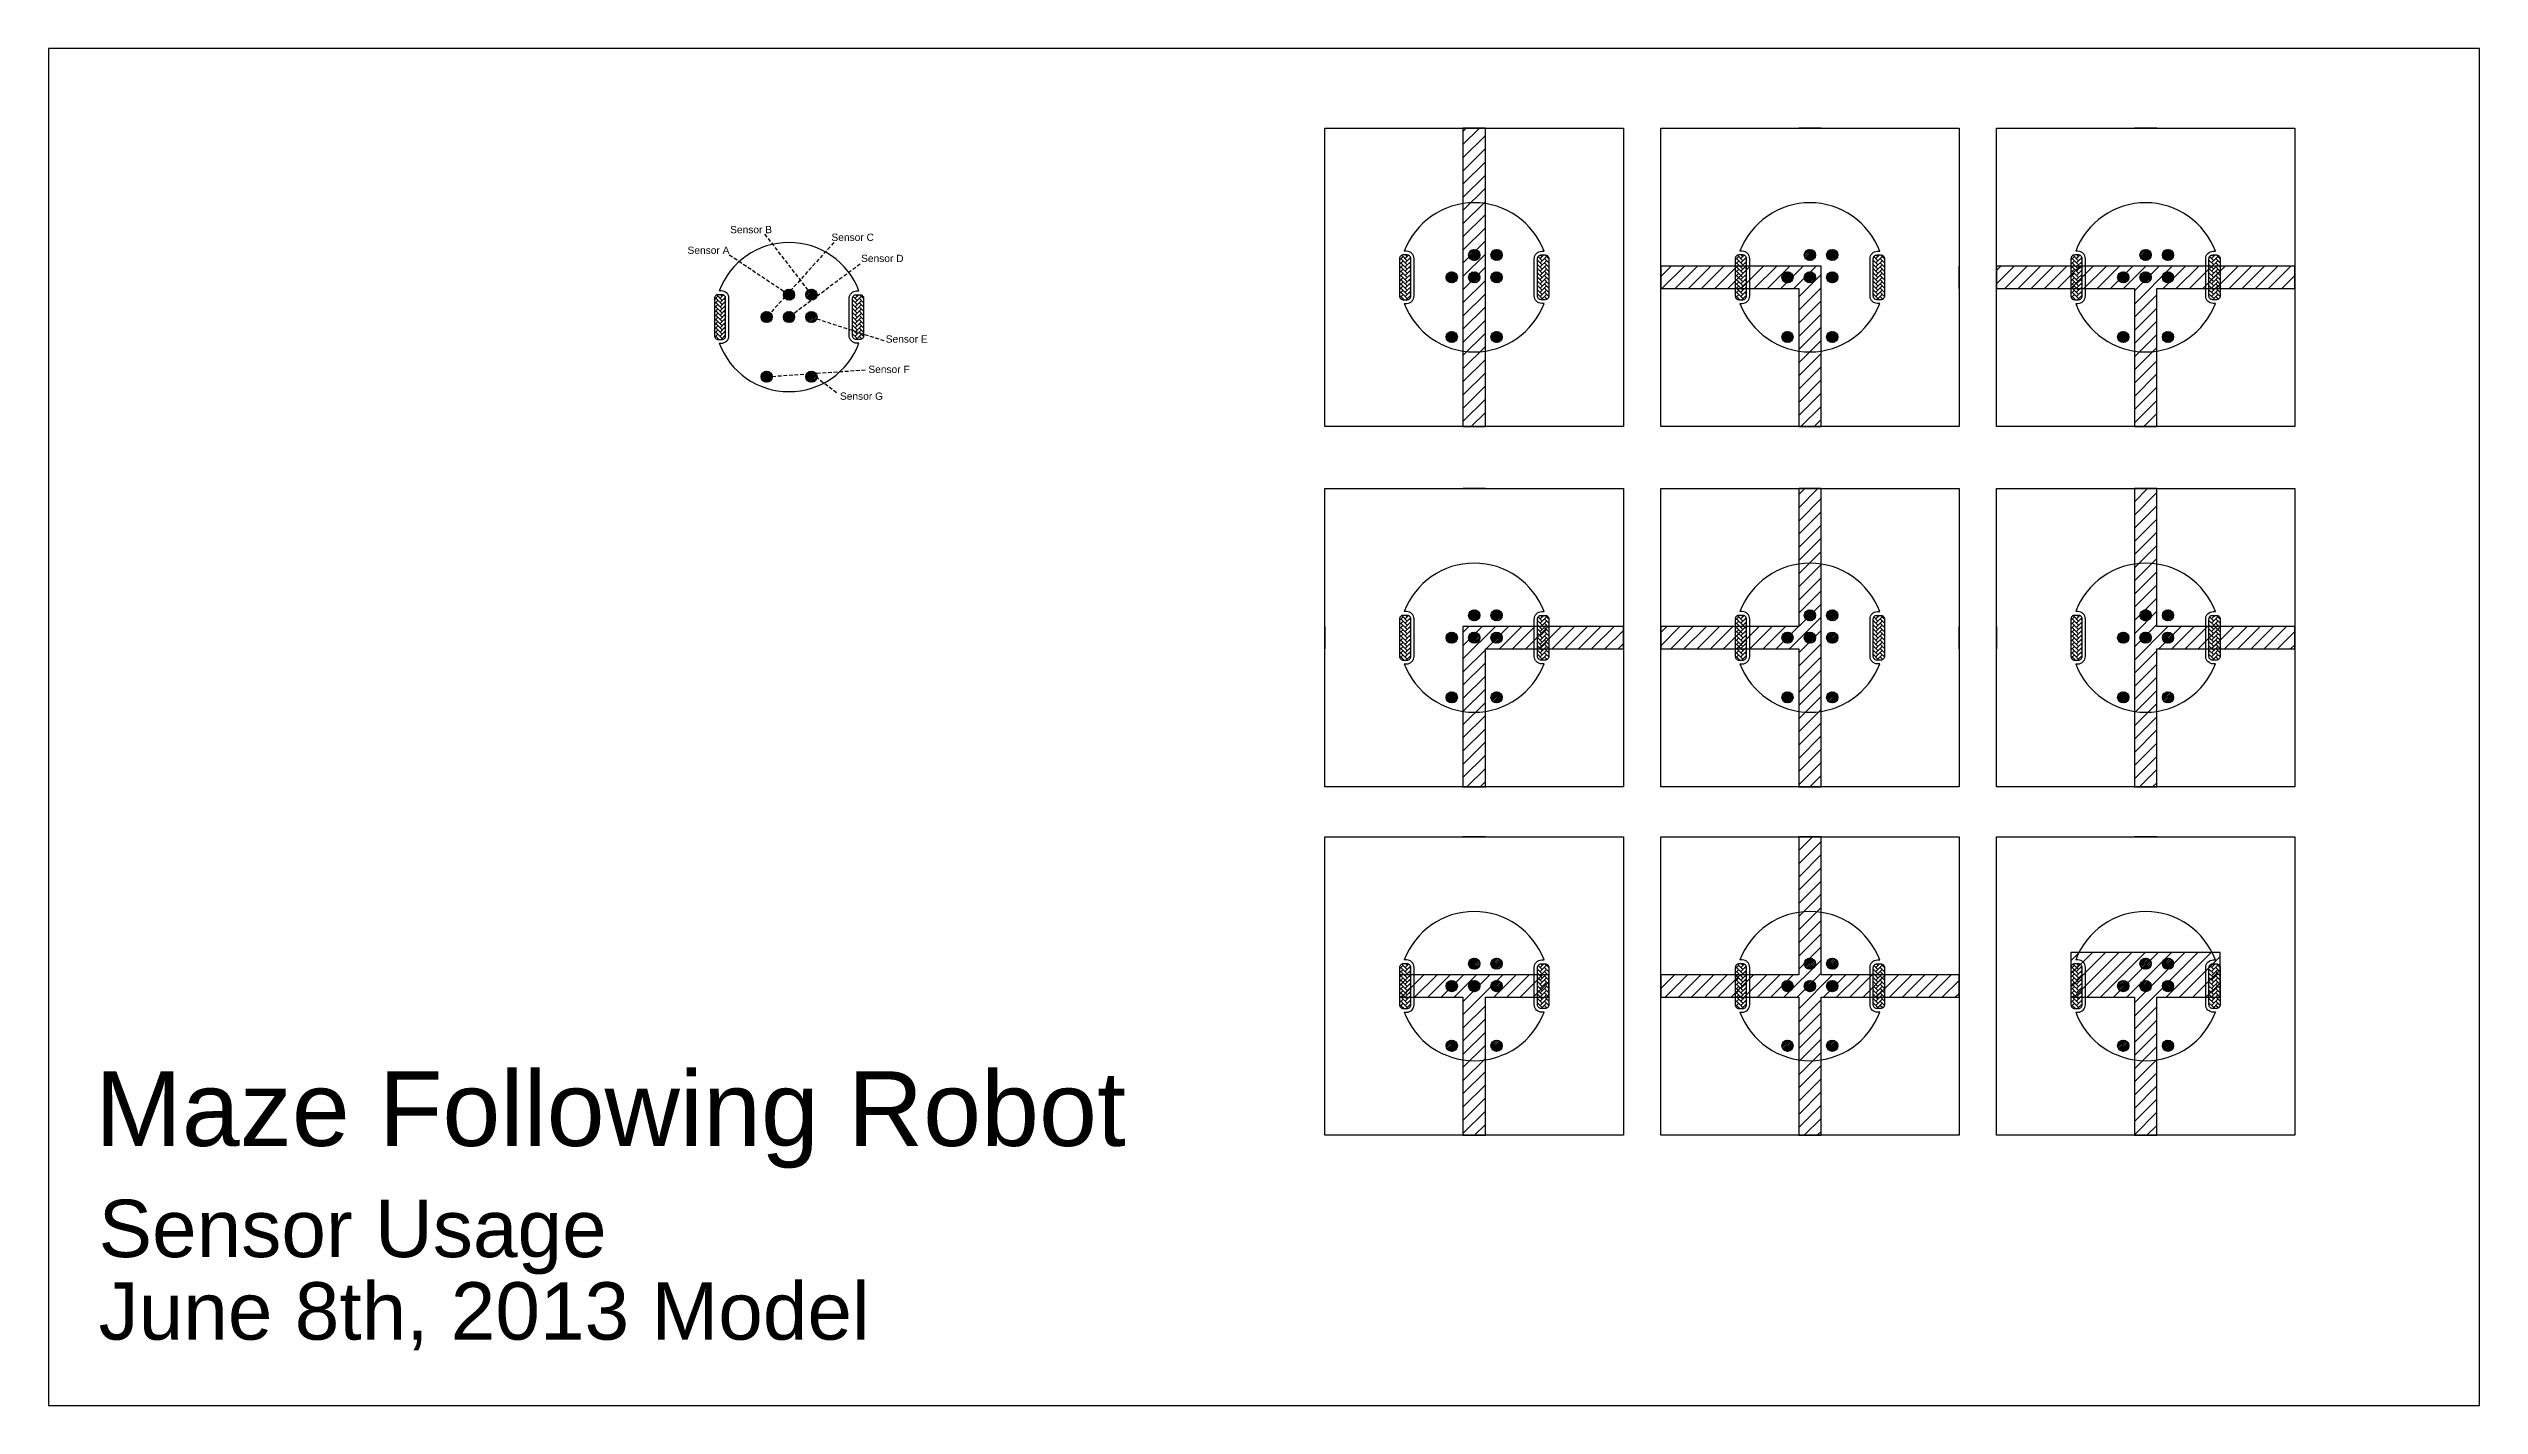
# Model space of a CAD drawing. Header units: inches. Extents: x -58 to 268, y -20 to 162.
import ezdxf

# ---------------------------------------------------------------- set-up
doc = ezdxf.new("R2010")
doc.units = ezdxf.units.IN
doc.header["$MEASUREMENT"] = 0
doc.linetypes.add('DASHED', pattern=[0.75, 0.5, -0.25])
doc.styles.get("Standard").update_dxf_attribs({"font": 'Arial Regular.ttf'})
pattern_1 = [(45, (-6.31774, 66.51218), (-0.159099, 0.159099), []), (45, (-6.21167, 66.51218), (-0.159099, 0.159099), [])]
pattern_2 = [(45, (85.5198, 71.8444), (-0.159099, 0.159099), []), (45, (85.62586, 71.8444), (-0.159099, 0.159099), [])]
pattern_3 = [(45, (130.5198, 71.8444), (-0.159099, 0.159099), []), (45, (130.62586, 71.8444), (-0.159099, 0.159099), [])]
pattern_4 = [(45, (175.5198, 71.8444), (-0.159099, 0.159099), []), (45, (175.62586, 71.8444), (-0.159099, 0.159099), [])]
pattern_5 = [(45, (85.5198, 23.5284), (-0.159099, 0.159099), []), (45, (85.62586, 23.5284), (-0.159099, 0.159099), [])]
pattern_6 = [(45, (130.5198, 23.5284), (-0.159099, 0.159099), []), (45, (130.62586, 23.5284), (-0.159099, 0.159099), [])]
pattern_7 = [(45, (175.5198, 23.5284), (-0.159099, 0.159099), []), (45, (175.62586, 23.5284), (-0.159099, 0.159099), [])]
pattern_8 = [(45, (85.5198, -23.19039), (-0.159099, 0.159099), []), (45, (85.62586, -23.19039), (-0.159099, 0.159099), [])]
pattern_9 = [(45, (130.5198, -23.19039), (-0.159099, 0.159099), []), (45, (130.62586, -23.19039), (-0.159099, 0.159099), [])]
pattern_10 = [(45, (175.5198, -23.19039), (-0.159099, 0.159099), []), (45, (175.62586, -23.19039), (-0.159099, 0.159099), [])]

msp = doc.modelspace()

# ---------------------------------------------------------------- hatches: boundary and pattern name
h = msp.add_hatch()
h.set_pattern_fill('ANSI31', color=0, scale=10)
h.set_pattern_definition([(45, (-37.8426, -6.6656), (-0.8838835, 0.8838835), [])])
h.paths.add_polyline_path([(131.74, 110.99), (134.74, 110.99), (134.74, 150.99), (131.74, 150.99)])
h.paths.add_polyline_path([(179.74, 132.49), (158.24, 132.49), (158.24, 129.49), (176.74, 129.49), (176.74, 110.99), (179.74, 110.99)])
h.paths.add_polyline_path([(224.74, 129.49), (243.24, 129.49), (243.24, 132.49), (203.24, 132.49), (203.24, 129.49), (221.74, 129.49), (221.74, 110.99), (224.74, 110.99)])
h.paths.add_polyline_path([(224.74, 81.17), (243.24, 81.17), (243.24, 84.17), (224.74, 84.17), (224.74, 102.67), (221.74, 102.67), (221.74, 62.67), (224.74, 62.67)])
h.paths.add_polyline_path([(176.74, 81.17), (176.74, 62.67), (179.74, 62.67), (179.74, 102.67), (176.74, 102.67), (176.74, 84.17), (158.24, 84.17), (158.24, 81.17)])
h.paths.add_polyline_path([(134.74, 81.17), (153.24, 81.17), (153.24, 84.17), (131.74, 84.17), (131.74, 62.67), (134.74, 62.67)])
h.paths.add_polyline_path([(224.74, 34.46), (233.24, 34.46), (233.24, 40.46), (213.24, 40.46), (213.24, 34.46), (221.74, 34.46), (221.74, 15.96), (224.74, 15.96)])
h.paths.add_polyline_path([(176.74, 34.46), (176.74, 15.96), (179.74, 15.96), (179.74, 34.46), (198.24, 34.46), (198.24, 37.46), (179.74, 37.46), (179.74, 55.96), (176.74, 55.96), (176.74, 37.46), (158.24, 37.46), (158.24, 34.46)])
h.paths.add_polyline_path([(134.74, 34.46), (143.24, 34.46), (143.24, 37.46), (123.24, 37.46), (123.24, 34.46), (131.74, 34.46), (131.74, 15.96), (134.74, 15.96)])
h = msp.add_hatch()
h.set_pattern_fill('AR-HBONE', color=0, scale=0.1)
h.set_pattern_definition([(45, (85.5198, 71.8444), (4e-17, 0.5656854), [1.2, -0.4]), (135, (85.80264, 72.12724), (4e-17, 0.5656854), [1.2, -0.4])])
edge = h.paths.add_edge_path()
edge.add_arc((123.74, 128.49), 0.5, 180, 270)
edge.add_line((123.74, 127.99), (124.24, 127.99))
edge.add_arc((124.24, 128.49), 0.5, 270, 360)
edge.add_line((124.74, 128.49), (124.74, 133.49))
edge.add_arc((124.24, 133.49), 0.5, 0, 90)
edge.add_line((124.24, 133.99), (123.74, 133.99))
edge.add_arc((123.74, 133.49), 0.5, 90, 180)
edge.add_line((123.24, 133.49), (123.24, 128.49))
edge = h.paths.add_edge_path()
edge.add_arc((142.74, 128.49), 0.5, -90, 0, ccw=False)
edge.add_line((142.74, 127.99), (142.24, 127.99))
edge.add_arc((142.24, 128.49), 0.5, 180, 270, ccw=False)
edge.add_line((141.74, 128.49), (141.74, 133.49))
edge.add_arc((142.24, 133.49), 0.5, 90, 180, ccw=False)
edge.add_line((142.24, 133.99), (142.74, 133.99))
edge.add_arc((142.74, 133.49), 0.5, 0, 90, ccw=False)
edge.add_line((143.24, 133.49), (143.24, 128.49))
h = msp.add_hatch()
h.set_pattern_fill('ANSI32', color=6, scale=0.6)
h.set_pattern_definition(pattern_2)
edge = h.paths.add_edge_path()
edge.add_arc((133.24, 133.99), 0.75, 0, 360)
h = msp.add_hatch()
h.set_pattern_fill('ANSI32', color=5, scale=0.6)
h.set_pattern_definition(pattern_2)
edge = h.paths.add_edge_path()
edge.add_arc((136.24, 133.99), 0.75, 0, 360)
h = msp.add_hatch()
h.set_pattern_fill('AR-HBONE', color=0, scale=0.1)
h.set_pattern_definition([(45, (130.5198, 71.8444), (4e-17, 0.5656854), [1.2, -0.4]), (135, (130.80264, 72.12724), (4e-17, 0.5656854), [1.2, -0.4])])
edge = h.paths.add_edge_path()
edge.add_arc((168.74, 128.49), 0.5, 180, 270)
edge.add_line((168.74, 127.99), (169.24, 127.99))
edge.add_arc((169.24, 128.49), 0.5, 270, 360)
edge.add_line((169.74, 128.49), (169.74, 133.49))
edge.add_arc((169.24, 133.49), 0.5, 0, 90)
edge.add_line((169.24, 133.99), (168.74, 133.99))
edge.add_arc((168.74, 133.49), 0.5, 90, 180)
edge.add_line((168.24, 133.49), (168.24, 128.49))
edge = h.paths.add_edge_path()
edge.add_arc((187.74, 128.49), 0.5, -90, 0, ccw=False)
edge.add_line((187.74, 127.99), (187.24, 127.99))
edge.add_arc((187.24, 128.49), 0.5, 180, 270, ccw=False)
edge.add_line((186.74, 128.49), (186.74, 133.49))
edge.add_arc((187.24, 133.49), 0.5, 90, 180, ccw=False)
edge.add_line((187.24, 133.99), (187.74, 133.99))
edge.add_arc((187.74, 133.49), 0.5, 0, 90, ccw=False)
edge.add_line((188.24, 133.49), (188.24, 128.49))
h = msp.add_hatch()
h.set_pattern_fill('ANSI32', color=6, scale=0.6)
h.set_pattern_definition(pattern_3)
edge = h.paths.add_edge_path()
edge.add_arc((178.24, 133.99), 0.75, 0, 360)
h = msp.add_hatch()
h.set_pattern_fill('ANSI32', color=5, scale=0.6)
h.set_pattern_definition(pattern_3)
edge = h.paths.add_edge_path()
edge.add_arc((181.24, 133.99), 0.75, 0, 360)
h = msp.add_hatch()
h.set_pattern_fill('AR-HBONE', color=0, scale=0.1)
h.set_pattern_definition([(45, (175.5198, 71.8444), (4e-17, 0.5656854), [1.2, -0.4]), (135, (175.80264, 72.12724), (4e-17, 0.5656854), [1.2, -0.4])])
edge = h.paths.add_edge_path()
edge.add_arc((213.74, 128.49), 0.5, 180, 270)
edge.add_line((213.74, 127.99), (214.24, 127.99))
edge.add_arc((214.24, 128.49), 0.5, 270, 360)
edge.add_line((214.74, 128.49), (214.74, 133.49))
edge.add_arc((214.24, 133.49), 0.5, 0, 90)
edge.add_line((214.24, 133.99), (213.74, 133.99))
edge.add_arc((213.74, 133.49), 0.5, 90, 180)
edge.add_line((213.24, 133.49), (213.24, 128.49))
edge = h.paths.add_edge_path()
edge.add_arc((232.74, 128.49), 0.5, -90, 0, ccw=False)
edge.add_line((232.74, 127.99), (232.24, 127.99))
edge.add_arc((232.24, 128.49), 0.5, 180, 270, ccw=False)
edge.add_line((231.74, 128.49), (231.74, 133.49))
edge.add_arc((232.24, 133.49), 0.5, 90, 180, ccw=False)
edge.add_line((232.24, 133.99), (232.74, 133.99))
edge.add_arc((232.74, 133.49), 0.5, 0, 90, ccw=False)
edge.add_line((233.24, 133.49), (233.24, 128.49))
h = msp.add_hatch()
h.set_pattern_fill('ANSI32', color=6, scale=0.6)
h.set_pattern_definition(pattern_4)
edge = h.paths.add_edge_path()
edge.add_arc((223.24, 133.99), 0.75, 0, 360)
h = msp.add_hatch()
h.set_pattern_fill('ANSI32', color=5, scale=0.6)
h.set_pattern_definition(pattern_4)
edge = h.paths.add_edge_path()
edge.add_arc((226.24, 133.99), 0.75, 0, 360)
h = msp.add_hatch()
h.set_pattern_fill('ANSI32', color=3, scale=0.6)
h.set_pattern_definition(pattern_2)
edge = h.paths.add_edge_path()
edge.add_arc((130.24, 130.99), 0.75, 0, 360)
h = msp.add_hatch()
h.set_pattern_fill('ANSI32', color=2, scale=0.6)
h.set_pattern_definition(pattern_2)
edge = h.paths.add_edge_path()
edge.add_arc((133.24, 130.99), 0.75, 0, 360)
h = msp.add_hatch()
h.set_pattern_fill('ANSI32', color=1, scale=0.6)
h.set_pattern_definition(pattern_2)
edge = h.paths.add_edge_path()
edge.add_arc((136.24, 130.99), 0.75, 0, 360)
h = msp.add_hatch()
h.set_pattern_fill('ANSI32', color=3, scale=0.6)
h.set_pattern_definition(pattern_3)
edge = h.paths.add_edge_path()
edge.add_arc((175.24, 130.99), 0.75, 0, 360)
h = msp.add_hatch()
h.set_pattern_fill('ANSI32', color=2, scale=0.6)
h.set_pattern_definition(pattern_3)
edge = h.paths.add_edge_path()
edge.add_arc((178.24, 130.99), 0.75, 0, 360)
h = msp.add_hatch()
h.set_pattern_fill('ANSI32', color=1, scale=0.6)
h.set_pattern_definition(pattern_3)
edge = h.paths.add_edge_path()
edge.add_arc((181.24, 130.99), 0.75, 0, 360)
h = msp.add_hatch()
h.set_pattern_fill('ANSI32', color=3, scale=0.6)
h.set_pattern_definition(pattern_4)
edge = h.paths.add_edge_path()
edge.add_arc((220.24, 130.99), 0.75, 0, 360)
h = msp.add_hatch()
h.set_pattern_fill('ANSI32', color=2, scale=0.6)
h.set_pattern_definition(pattern_4)
edge = h.paths.add_edge_path()
edge.add_arc((223.24, 130.99), 0.75, 0, 360)
h = msp.add_hatch()
h.set_pattern_fill('ANSI32', color=1, scale=0.6)
h.set_pattern_definition(pattern_4)
edge = h.paths.add_edge_path()
edge.add_arc((226.24, 130.99), 0.75, 0, 360)
h = msp.add_hatch()
h.set_pattern_fill('AR-HBONE', color=0, scale=0.1)
h.set_pattern_definition([(45, (-6.31774, 66.5122), (4e-17, 0.5656854), [1.2, -0.4]), (135, (-6.0349, 66.79503), (4e-17, 0.5656854), [1.2, -0.4])])
edge = h.paths.add_edge_path()
edge.add_arc((31.9, 123.16), 0.5, 180, 270)
edge.add_line((31.9, 122.66), (32.4, 122.66))
edge.add_arc((32.4, 123.16), 0.5, 270, 360)
edge.add_line((32.9, 123.16), (32.9, 128.16))
edge.add_arc((32.4, 128.16), 0.5, 0, 90)
edge.add_line((32.4, 128.66), (31.9, 128.66))
edge.add_arc((31.9, 128.16), 0.5, 90, 180)
edge.add_line((31.4, 128.16), (31.4, 123.16))
edge = h.paths.add_edge_path()
edge.add_arc((50.9, 123.16), 0.5, -90, 0, ccw=False)
edge.add_line((50.9, 122.66), (50.4, 122.66))
edge.add_arc((50.4, 123.16), 0.5, 180, 270, ccw=False)
edge.add_line((49.9, 123.16), (49.9, 128.16))
edge.add_arc((50.4, 128.16), 0.5, 90, 180, ccw=False)
edge.add_line((50.4, 128.66), (50.9, 128.66))
edge.add_arc((50.9, 128.16), 0.5, 0, 90, ccw=False)
edge.add_line((51.4, 128.16), (51.4, 123.16))
h = msp.add_hatch()
h.set_pattern_fill('ANSI32', color=6, scale=0.6)
h.set_pattern_definition(pattern_1)
edge = h.paths.add_edge_path()
edge.add_arc((41.4, 128.66), 0.75, 0, 360)
h = msp.add_hatch()
h.set_pattern_fill('ANSI32', color=5, scale=0.6)
h.set_pattern_definition(pattern_1)
edge = h.paths.add_edge_path()
edge.add_arc((44.4, 128.66), 0.75, 0, 360)
h = msp.add_hatch()
h.set_pattern_fill('ANSI32', color=3, scale=0.6)
h.set_pattern_definition(pattern_1)
edge = h.paths.add_edge_path()
edge.add_arc((38.4, 125.66), 0.75, 0, 360)
h = msp.add_hatch()
h.set_pattern_fill('ANSI32', color=2, scale=0.6)
h.set_pattern_definition(pattern_1)
edge = h.paths.add_edge_path()
edge.add_arc((41.4, 125.66), 0.75, 0, 360)
h = msp.add_hatch()
h.set_pattern_fill('ANSI32', color=1, scale=0.6)
h.set_pattern_definition(pattern_1)
edge = h.paths.add_edge_path()
edge.add_arc((44.4, 125.66), 0.75, 0, 360)
h = msp.add_hatch()
h.set_pattern_fill('ANSI32', scale=0.6)
h.set_pattern_definition(pattern_2)
edge = h.paths.add_edge_path()
edge.add_arc((130.24, 122.99), 0.75, 0, 360)
at = {"true_color": 0xffa386}
h = msp.add_hatch(dxfattribs=at)
h.set_pattern_fill('ANSI32', color=21, scale=0.6)
h.set_pattern_definition(pattern_2)
edge = h.paths.add_edge_path()
edge.add_arc((136.24, 122.99), 0.75, 0, 360)
h = msp.add_hatch()
h.set_pattern_fill('ANSI32', scale=0.6)
h.set_pattern_definition(pattern_3)
edge = h.paths.add_edge_path()
edge.add_arc((175.24, 122.99), 0.75, 0, 360)
h = msp.add_hatch(dxfattribs=at)
h.set_pattern_fill('ANSI32', color=21, scale=0.6)
h.set_pattern_definition(pattern_3)
edge = h.paths.add_edge_path()
edge.add_arc((181.24, 122.99), 0.75, 0, 360)
h = msp.add_hatch()
h.set_pattern_fill('ANSI32', scale=0.6)
h.set_pattern_definition(pattern_4)
edge = h.paths.add_edge_path()
edge.add_arc((220.24, 122.99), 0.75, 0, 360)
h = msp.add_hatch(dxfattribs=at)
h.set_pattern_fill('ANSI32', color=21, scale=0.6)
h.set_pattern_definition(pattern_4)
edge = h.paths.add_edge_path()
edge.add_arc((226.24, 122.99), 0.75, 0, 360)
h = msp.add_hatch()
h.set_pattern_fill('ANSI32', scale=0.6)
h.set_pattern_definition(pattern_1)
edge = h.paths.add_edge_path()
edge.add_arc((38.4, 117.66), 0.75, 0, 360)
h = msp.add_hatch(dxfattribs=at)
h.set_pattern_fill('ANSI32', color=21, scale=0.6)
h.set_pattern_definition(pattern_1)
edge = h.paths.add_edge_path()
edge.add_arc((44.4, 117.66), 0.75, 0, 360)
h = msp.add_hatch()
h.set_pattern_fill('AR-HBONE', color=0, scale=0.1)
h.set_pattern_definition([(45, (85.5198, 23.5284), (4e-17, 0.5656854), [1.2, -0.4]), (135, (85.80264, 23.81123), (4e-17, 0.5656854), [1.2, -0.4])])
edge = h.paths.add_edge_path()
edge.add_arc((123.74, 80.17), 0.5, 180, 270)
edge.add_line((123.74, 79.67), (124.24, 79.67))
edge.add_arc((124.24, 80.17), 0.5, 270, 360)
edge.add_line((124.74, 80.17), (124.74, 85.17))
edge.add_arc((124.24, 85.17), 0.5, 0, 90)
edge.add_line((124.24, 85.67), (123.74, 85.67))
edge.add_arc((123.74, 85.17), 0.5, 90, 180)
edge.add_line((123.24, 85.17), (123.24, 80.17))
edge = h.paths.add_edge_path()
edge.add_arc((142.74, 80.17), 0.5, -90, 0, ccw=False)
edge.add_line((142.74, 79.67), (142.24, 79.67))
edge.add_arc((142.24, 80.17), 0.5, 180, 270, ccw=False)
edge.add_line((141.74, 80.17), (141.74, 85.17))
edge.add_arc((142.24, 85.17), 0.5, 90, 180, ccw=False)
edge.add_line((142.24, 85.67), (142.74, 85.67))
edge.add_arc((142.74, 85.17), 0.5, 0, 90, ccw=False)
edge.add_line((143.24, 85.17), (143.24, 80.17))
h = msp.add_hatch()
h.set_pattern_fill('ANSI32', color=6, scale=0.6)
h.set_pattern_definition(pattern_5)
edge = h.paths.add_edge_path()
edge.add_arc((133.24, 85.67), 0.75, 0, 360)
h = msp.add_hatch()
h.set_pattern_fill('ANSI32', color=5, scale=0.6)
h.set_pattern_definition(pattern_5)
edge = h.paths.add_edge_path()
edge.add_arc((136.24, 85.67), 0.75, 0, 360)
h = msp.add_hatch()
h.set_pattern_fill('AR-HBONE', color=0, scale=0.1)
h.set_pattern_definition([(45, (130.5198, 23.5284), (4e-17, 0.5656854), [1.2, -0.4]), (135, (130.80264, 23.81123), (4e-17, 0.5656854), [1.2, -0.4])])
edge = h.paths.add_edge_path()
edge.add_arc((168.74, 80.17), 0.5, 180, 270)
edge.add_line((168.74, 79.67), (169.24, 79.67))
edge.add_arc((169.24, 80.17), 0.5, 270, 360)
edge.add_line((169.74, 80.17), (169.74, 85.17))
edge.add_arc((169.24, 85.17), 0.5, 0, 90)
edge.add_line((169.24, 85.67), (168.74, 85.67))
edge.add_arc((168.74, 85.17), 0.5, 90, 180)
edge.add_line((168.24, 85.17), (168.24, 80.17))
edge = h.paths.add_edge_path()
edge.add_arc((187.74, 80.17), 0.5, -90, 0, ccw=False)
edge.add_line((187.74, 79.67), (187.24, 79.67))
edge.add_arc((187.24, 80.17), 0.5, 180, 270, ccw=False)
edge.add_line((186.74, 80.17), (186.74, 85.17))
edge.add_arc((187.24, 85.17), 0.5, 90, 180, ccw=False)
edge.add_line((187.24, 85.67), (187.74, 85.67))
edge.add_arc((187.74, 85.17), 0.5, 0, 90, ccw=False)
edge.add_line((188.24, 85.17), (188.24, 80.17))
h = msp.add_hatch()
h.set_pattern_fill('ANSI32', color=6, scale=0.6)
h.set_pattern_definition(pattern_6)
edge = h.paths.add_edge_path()
edge.add_arc((178.24, 85.67), 0.75, 0, 360)
h = msp.add_hatch()
h.set_pattern_fill('ANSI32', color=5, scale=0.6)
h.set_pattern_definition(pattern_6)
edge = h.paths.add_edge_path()
edge.add_arc((181.24, 85.67), 0.75, 0, 360)
h = msp.add_hatch()
h.set_pattern_fill('AR-HBONE', color=0, scale=0.1)
h.set_pattern_definition([(45, (175.5198, 23.5284), (4e-17, 0.5656854), [1.2, -0.4]), (135, (175.80264, 23.81123), (4e-17, 0.5656854), [1.2, -0.4])])
edge = h.paths.add_edge_path()
edge.add_arc((213.74, 80.17), 0.5, 180, 270)
edge.add_line((213.74, 79.67), (214.24, 79.67))
edge.add_arc((214.24, 80.17), 0.5, 270, 360)
edge.add_line((214.74, 80.17), (214.74, 85.17))
edge.add_arc((214.24, 85.17), 0.5, 0, 90)
edge.add_line((214.24, 85.67), (213.74, 85.67))
edge.add_arc((213.74, 85.17), 0.5, 90, 180)
edge.add_line((213.24, 85.17), (213.24, 80.17))
edge = h.paths.add_edge_path()
edge.add_arc((232.74, 80.17), 0.5, -90, 0, ccw=False)
edge.add_line((232.74, 79.67), (232.24, 79.67))
edge.add_arc((232.24, 80.17), 0.5, 180, 270, ccw=False)
edge.add_line((231.74, 80.17), (231.74, 85.17))
edge.add_arc((232.24, 85.17), 0.5, 90, 180, ccw=False)
edge.add_line((232.24, 85.67), (232.74, 85.67))
edge.add_arc((232.74, 85.17), 0.5, 0, 90, ccw=False)
edge.add_line((233.24, 85.17), (233.24, 80.17))
h = msp.add_hatch()
h.set_pattern_fill('ANSI32', color=6, scale=0.6)
h.set_pattern_definition(pattern_7)
edge = h.paths.add_edge_path()
edge.add_arc((223.24, 85.67), 0.75, 0, 360)
h = msp.add_hatch()
h.set_pattern_fill('ANSI32', color=5, scale=0.6)
h.set_pattern_definition(pattern_7)
edge = h.paths.add_edge_path()
edge.add_arc((226.24, 85.67), 0.75, 0, 360)
h = msp.add_hatch()
h.set_pattern_fill('ANSI32', color=3, scale=0.6)
h.set_pattern_definition(pattern_5)
edge = h.paths.add_edge_path()
edge.add_arc((130.24, 82.67), 0.75, 0, 360)
h = msp.add_hatch()
h.set_pattern_fill('ANSI32', color=2, scale=0.6)
h.set_pattern_definition(pattern_5)
edge = h.paths.add_edge_path()
edge.add_arc((133.24, 82.67), 0.75, 0, 360)
h = msp.add_hatch()
h.set_pattern_fill('ANSI32', color=1, scale=0.6)
h.set_pattern_definition(pattern_5)
edge = h.paths.add_edge_path()
edge.add_arc((136.24, 82.67), 0.75, 0, 360)
h = msp.add_hatch()
h.set_pattern_fill('ANSI32', color=3, scale=0.6)
h.set_pattern_definition(pattern_6)
edge = h.paths.add_edge_path()
edge.add_arc((175.24, 82.67), 0.75, 0, 360)
h = msp.add_hatch()
h.set_pattern_fill('ANSI32', color=2, scale=0.6)
h.set_pattern_definition(pattern_6)
edge = h.paths.add_edge_path()
edge.add_arc((178.24, 82.67), 0.75, 0, 360)
h = msp.add_hatch()
h.set_pattern_fill('ANSI32', color=1, scale=0.6)
h.set_pattern_definition(pattern_6)
edge = h.paths.add_edge_path()
edge.add_arc((181.24, 82.67), 0.75, 0, 360)
h = msp.add_hatch()
h.set_pattern_fill('ANSI32', color=3, scale=0.6)
h.set_pattern_definition(pattern_7)
edge = h.paths.add_edge_path()
edge.add_arc((220.24, 82.67), 0.75, 0, 360)
h = msp.add_hatch()
h.set_pattern_fill('ANSI32', color=2, scale=0.6)
h.set_pattern_definition(pattern_7)
edge = h.paths.add_edge_path()
edge.add_arc((223.24, 82.67), 0.75, 0, 360)
h = msp.add_hatch()
h.set_pattern_fill('ANSI32', color=1, scale=0.6)
h.set_pattern_definition(pattern_7)
edge = h.paths.add_edge_path()
edge.add_arc((226.24, 82.67), 0.75, 0, 360)
h = msp.add_hatch()
h.set_pattern_fill('ANSI32', scale=0.6)
h.set_pattern_definition(pattern_5)
edge = h.paths.add_edge_path()
edge.add_arc((130.24, 74.67), 0.75, 0, 360)
h = msp.add_hatch(dxfattribs=at)
h.set_pattern_fill('ANSI32', color=21, scale=0.6)
h.set_pattern_definition(pattern_5)
edge = h.paths.add_edge_path()
edge.add_arc((136.24, 74.67), 0.75, 0, 360)
h = msp.add_hatch()
h.set_pattern_fill('ANSI32', scale=0.6)
h.set_pattern_definition(pattern_6)
edge = h.paths.add_edge_path()
edge.add_arc((175.24, 74.67), 0.75, 0, 360)
h = msp.add_hatch(dxfattribs=at)
h.set_pattern_fill('ANSI32', color=21, scale=0.6)
h.set_pattern_definition(pattern_6)
edge = h.paths.add_edge_path()
edge.add_arc((181.24, 74.67), 0.75, 0, 360)
h = msp.add_hatch()
h.set_pattern_fill('ANSI32', scale=0.6)
h.set_pattern_definition(pattern_7)
edge = h.paths.add_edge_path()
edge.add_arc((220.24, 74.67), 0.75, 0, 360)
h = msp.add_hatch(dxfattribs=at)
h.set_pattern_fill('ANSI32', color=21, scale=0.6)
h.set_pattern_definition(pattern_7)
edge = h.paths.add_edge_path()
edge.add_arc((226.24, 74.67), 0.75, 0, 360)
h = msp.add_hatch()
h.set_pattern_fill('ANSI32', color=6, scale=0.6)
h.set_pattern_definition(pattern_8)
edge = h.paths.add_edge_path()
edge.add_arc((133.24, 38.96), 0.75, 0, 360)
h = msp.add_hatch()
h.set_pattern_fill('ANSI32', color=5, scale=0.6)
h.set_pattern_definition(pattern_8)
edge = h.paths.add_edge_path()
edge.add_arc((136.24, 38.96), 0.75, 0, 360)
h = msp.add_hatch()
h.set_pattern_fill('ANSI32', color=6, scale=0.6)
h.set_pattern_definition(pattern_9)
edge = h.paths.add_edge_path()
edge.add_arc((178.24, 38.96), 0.75, 0, 360)
h = msp.add_hatch()
h.set_pattern_fill('ANSI32', color=5, scale=0.6)
h.set_pattern_definition(pattern_9)
edge = h.paths.add_edge_path()
edge.add_arc((181.24, 38.96), 0.75, 0, 360)
h = msp.add_hatch()
h.set_pattern_fill('ANSI32', color=6, scale=0.6)
h.set_pattern_definition(pattern_10)
edge = h.paths.add_edge_path()
edge.add_arc((223.24, 38.96), 0.75, 0, 360)
h = msp.add_hatch()
h.set_pattern_fill('ANSI32', color=5, scale=0.6)
h.set_pattern_definition(pattern_10)
edge = h.paths.add_edge_path()
edge.add_arc((226.24, 38.96), 0.75, 0, 360)
h = msp.add_hatch()
h.set_pattern_fill('AR-HBONE', color=0, scale=0.1)
h.set_pattern_definition([(45, (85.5198, -23.1904), (4e-17, 0.5656854), [1.2, -0.4]), (135, (85.80264, -22.90754), (4e-17, 0.5656854), [1.2, -0.4])])
edge = h.paths.add_edge_path()
edge.add_arc((123.74, 33.46), 0.5, 180, 270)
edge.add_line((123.74, 32.96), (124.24, 32.96))
edge.add_arc((124.24, 33.46), 0.5, 270, 360)
edge.add_line((124.74, 33.46), (124.74, 38.46))
edge.add_arc((124.24, 38.46), 0.5, 0, 90)
edge.add_line((124.24, 38.96), (123.74, 38.96))
edge.add_arc((123.74, 38.46), 0.5, 90, 180)
edge.add_line((123.24, 38.46), (123.24, 33.46))
edge = h.paths.add_edge_path()
edge.add_arc((142.74, 33.46), 0.5, -90, 0, ccw=False)
edge.add_line((142.74, 32.96), (142.24, 32.96))
edge.add_arc((142.24, 33.46), 0.5, 180, 270, ccw=False)
edge.add_line((141.74, 33.46), (141.74, 38.46))
edge.add_arc((142.24, 38.46), 0.5, 90, 180, ccw=False)
edge.add_line((142.24, 38.96), (142.74, 38.96))
edge.add_arc((142.74, 38.46), 0.5, 0, 90, ccw=False)
edge.add_line((143.24, 38.46), (143.24, 33.46))
h = msp.add_hatch()
h.set_pattern_fill('ANSI32', color=3, scale=0.6)
h.set_pattern_definition(pattern_8)
edge = h.paths.add_edge_path()
edge.add_arc((130.24, 35.96), 0.75, 0, 360)
h = msp.add_hatch()
h.set_pattern_fill('ANSI32', color=2, scale=0.6)
h.set_pattern_definition(pattern_8)
edge = h.paths.add_edge_path()
edge.add_arc((133.24, 35.96), 0.75, 0, 360)
h = msp.add_hatch()
h.set_pattern_fill('ANSI32', color=1, scale=0.6)
h.set_pattern_definition(pattern_8)
edge = h.paths.add_edge_path()
edge.add_arc((136.24, 35.96), 0.75, 0, 360)
h = msp.add_hatch()
h.set_pattern_fill('AR-HBONE', color=0, scale=0.1)
h.set_pattern_definition([(45, (130.5198, -23.1904), (4e-17, 0.5656854), [1.2, -0.4]), (135, (130.80264, -22.90754), (4e-17, 0.5656854), [1.2, -0.4])])
edge = h.paths.add_edge_path()
edge.add_arc((168.74, 33.46), 0.5, 180, 270)
edge.add_line((168.74, 32.96), (169.24, 32.96))
edge.add_arc((169.24, 33.46), 0.5, 270, 360)
edge.add_line((169.74, 33.46), (169.74, 38.46))
edge.add_arc((169.24, 38.46), 0.5, 0, 90)
edge.add_line((169.24, 38.96), (168.74, 38.96))
edge.add_arc((168.74, 38.46), 0.5, 90, 180)
edge.add_line((168.24, 38.46), (168.24, 33.46))
edge = h.paths.add_edge_path()
edge.add_arc((187.74, 33.46), 0.5, -90, 0, ccw=False)
edge.add_line((187.74, 32.96), (187.24, 32.96))
edge.add_arc((187.24, 33.46), 0.5, 180, 270, ccw=False)
edge.add_line((186.74, 33.46), (186.74, 38.46))
edge.add_arc((187.24, 38.46), 0.5, 90, 180, ccw=False)
edge.add_line((187.24, 38.96), (187.74, 38.96))
edge.add_arc((187.74, 38.46), 0.5, 0, 90, ccw=False)
edge.add_line((188.24, 38.46), (188.24, 33.46))
h = msp.add_hatch()
h.set_pattern_fill('ANSI32', color=3, scale=0.6)
h.set_pattern_definition(pattern_9)
edge = h.paths.add_edge_path()
edge.add_arc((175.24, 35.96), 0.75, 0, 360)
h = msp.add_hatch()
h.set_pattern_fill('ANSI32', color=2, scale=0.6)
h.set_pattern_definition(pattern_9)
edge = h.paths.add_edge_path()
edge.add_arc((178.24, 35.96), 0.75, 0, 360)
h = msp.add_hatch()
h.set_pattern_fill('ANSI32', color=1, scale=0.6)
h.set_pattern_definition(pattern_9)
edge = h.paths.add_edge_path()
edge.add_arc((181.24, 35.96), 0.75, 0, 360)
h = msp.add_hatch()
h.set_pattern_fill('AR-HBONE', color=0, scale=0.1)
h.set_pattern_definition([(45, (175.5198, -23.1904), (4e-17, 0.5656854), [1.2, -0.4]), (135, (175.80264, -22.90754), (4e-17, 0.5656854), [1.2, -0.4])])
edge = h.paths.add_edge_path()
edge.add_arc((213.74, 33.46), 0.5, 180, 270)
edge.add_line((213.74, 32.96), (214.24, 32.96))
edge.add_arc((214.24, 33.46), 0.5, 270, 360)
edge.add_line((214.74, 33.46), (214.74, 38.46))
edge.add_arc((214.24, 38.46), 0.5, 0, 90)
edge.add_line((214.24, 38.96), (213.74, 38.96))
edge.add_arc((213.74, 38.46), 0.5, 90, 180)
edge.add_line((213.24, 38.46), (213.24, 33.46))
edge = h.paths.add_edge_path()
edge.add_arc((232.74, 33.46), 0.5, -90, 0, ccw=False)
edge.add_line((232.74, 32.96), (232.24, 32.96))
edge.add_arc((232.24, 33.46), 0.5, 180, 270, ccw=False)
edge.add_line((231.74, 33.46), (231.74, 38.46))
edge.add_arc((232.24, 38.46), 0.5, 90, 180, ccw=False)
edge.add_line((232.24, 38.96), (232.74, 38.96))
edge.add_arc((232.74, 38.46), 0.5, 0, 90, ccw=False)
edge.add_line((233.24, 38.46), (233.24, 33.46))
h = msp.add_hatch()
h.set_pattern_fill('ANSI32', color=3, scale=0.6)
h.set_pattern_definition(pattern_10)
edge = h.paths.add_edge_path()
edge.add_arc((220.24, 35.96), 0.75, 0, 360)
h = msp.add_hatch()
h.set_pattern_fill('ANSI32', color=2, scale=0.6)
h.set_pattern_definition(pattern_10)
edge = h.paths.add_edge_path()
edge.add_arc((223.24, 35.96), 0.75, 0, 360)
h = msp.add_hatch()
h.set_pattern_fill('ANSI32', color=1, scale=0.6)
h.set_pattern_definition(pattern_10)
edge = h.paths.add_edge_path()
edge.add_arc((226.24, 35.96), 0.75, 0, 360)
h = msp.add_hatch()
h.set_pattern_fill('ANSI32', scale=0.6)
h.set_pattern_definition(pattern_8)
edge = h.paths.add_edge_path()
edge.add_arc((130.24, 27.96), 0.75, 0, 360)
h = msp.add_hatch(dxfattribs=at)
h.set_pattern_fill('ANSI32', color=21, scale=0.6)
h.set_pattern_definition(pattern_8)
edge = h.paths.add_edge_path()
edge.add_arc((136.24, 27.96), 0.75, 0, 360)
h = msp.add_hatch()
h.set_pattern_fill('ANSI32', scale=0.6)
h.set_pattern_definition(pattern_9)
edge = h.paths.add_edge_path()
edge.add_arc((175.24, 27.96), 0.75, 0, 360)
h = msp.add_hatch(dxfattribs=at)
h.set_pattern_fill('ANSI32', color=21, scale=0.6)
h.set_pattern_definition(pattern_9)
edge = h.paths.add_edge_path()
edge.add_arc((181.24, 27.96), 0.75, 0, 360)
h = msp.add_hatch()
h.set_pattern_fill('ANSI32', scale=0.6)
h.set_pattern_definition(pattern_10)
edge = h.paths.add_edge_path()
edge.add_arc((220.24, 27.96), 0.75, 0, 360)
h = msp.add_hatch(dxfattribs=at)
h.set_pattern_fill('ANSI32', color=21, scale=0.6)
h.set_pattern_definition(pattern_10)
edge = h.paths.add_edge_path()
edge.add_arc((226.24, 27.96), 0.75, 0, 360)

# ---------------------------------------------------------------- linework, layer by layer
at = {"linetype": 'DASHED'}
for p, q in [((33.39, 134.02), (41.4, 128.66)), ((38.12, 136.79), (44.4, 128.66)), ((47.41, 135.65), (38.4, 125.66)), ((50.94, 132.77), (41.4, 125.66)), ((44.4, 125.66), (54.09, 122.51)), ((38.4, 117.66), (51.81, 118.6)), ((44.4, 118.12), (47.9, 115.44))]:
    msp.add_line(p, q, dxfattribs=at)
msp.add_lwpolyline([(267.99, 161.65), (-57.86, 161.65), (-57.86, -20.26), (267.99, -20.26)], close=True)
at = {"elevation": -4.06}
for points in [[(113.24, 150.99), (153.24, 150.99), (153.24, 110.99), (113.24, 110.99)], [(131.74, 110.99), (134.74, 110.99), (134.74, 150.99), (131.74, 150.99)], [(158.24, 150.99), (198.24, 150.99), (198.24, 110.99), (158.24, 110.99)], [(203.24, 150.99), (243.24, 150.99), (243.24, 110.99), (203.24, 110.99)], [(113.24, 102.67), (153.24, 102.67), (153.24, 62.67), (113.24, 62.67)], [(158.24, 102.67), (198.24, 102.67), (198.24, 62.67), (158.24, 62.67)], [(203.24, 102.67), (243.24, 102.67), (243.24, 62.67), (203.24, 62.67)], [(113.24, 55.96), (153.24, 55.96), (153.24, 15.96), (113.24, 15.96)], [(158.24, 55.96), (198.24, 55.96), (198.24, 15.96), (158.24, 15.96)], [(203.24, 55.96), (243.24, 55.96), (243.24, 15.96), (203.24, 15.96)]]:
    msp.add_lwpolyline(points, close=True, dxfattribs=at)
for points in [[(179.74, 150.99), (176.74, 150.99)], [(224.74, 150.99), (221.74, 150.99)], [(179.74, 132.49), (158.24, 132.49), (158.24, 129.49), (176.74, 129.49)], [(176.74, 129.49), (176.74, 110.99), (179.74, 110.99), (179.74, 132.49)], [(198.24, 129.49), (198.24, 132.49)], [(224.74, 129.49), (243.24, 129.49), (243.24, 132.49), (203.24, 132.49), (203.24, 129.49), (221.74, 129.49)], [(221.74, 129.49), (221.74, 110.99), (224.74, 110.99), (224.74, 129.49)], [(134.74, 102.67), (131.74, 102.67)], [(176.74, 81.17), (176.74, 62.67), (179.74, 62.67), (179.74, 102.67), (176.74, 102.67), (176.74, 84.17)], [(224.74, 84.17), (224.74, 102.67), (221.74, 102.67), (221.74, 62.67), (224.74, 62.67), (224.74, 81.17)], [(113.24, 84.17), (113.24, 81.17)], [(131.74, 84.17), (131.74, 62.67), (134.74, 62.67), (134.74, 81.17)], [(134.74, 81.17), (153.24, 81.17), (153.24, 84.17), (131.74, 84.17)], [(176.74, 84.17), (158.24, 84.17), (158.24, 81.17), (176.74, 81.17)], [(198.24, 81.17), (198.24, 84.17)], [(203.24, 84.17), (203.24, 81.17)], [(224.74, 81.17), (243.24, 81.17), (243.24, 84.17), (224.74, 84.17)], [(134.74, 55.96), (131.74, 55.96)], [(179.74, 37.46), (179.74, 55.96), (176.74, 55.96), (176.74, 37.46)], [(224.74, 55.96), (221.74, 55.96)], [(224.74, 34.46), (233.24, 34.46), (233.24, 40.46), (213.24, 40.46), (213.24, 34.46), (221.74, 34.46)], [(134.74, 34.46), (143.24, 34.46), (143.24, 37.46), (123.24, 37.46), (123.24, 34.46), (131.74, 34.46)], [(176.74, 37.46), (158.24, 37.46), (158.24, 34.46), (176.74, 34.46)], [(179.74, 34.46), (198.24, 34.46), (198.24, 37.46), (179.74, 37.46)], [(131.74, 34.46), (131.74, 15.96), (134.74, 15.96), (134.74, 34.46)], [(176.74, 34.46), (176.74, 15.96), (179.74, 15.96), (179.74, 34.46)], [(221.74, 34.46), (221.74, 15.96), (224.74, 15.96), (224.74, 34.46)]]:
    msp.add_lwpolyline(points, dxfattribs=at)
for points in [[(123.24, 128.49, 0.414214), (123.74, 127.99), (124.24, 127.99, 0.414214), (124.74, 128.49), (124.74, 133.49, 0.414214), (124.24, 133.99), (123.74, 133.99, 0.414214), (123.24, 133.49)], [(143.24, 128.49, -0.414214), (142.74, 127.99), (142.24, 127.99, -0.414214), (141.74, 128.49), (141.74, 133.49, -0.414214), (142.24, 133.99), (142.74, 133.99, -0.414214), (143.24, 133.49)], [(168.24, 128.49, 0.414214), (168.74, 127.99), (169.24, 127.99, 0.414214), (169.74, 128.49), (169.74, 133.49, 0.414214), (169.24, 133.99), (168.74, 133.99, 0.414214), (168.24, 133.49)], [(188.24, 128.49, -0.414214), (187.74, 127.99), (187.24, 127.99, -0.414214), (186.74, 128.49), (186.74, 133.49, -0.414214), (187.24, 133.99), (187.74, 133.99, -0.414214), (188.24, 133.49)], [(213.24, 128.49, 0.414214), (213.74, 127.99), (214.24, 127.99, 0.414214), (214.74, 128.49), (214.74, 133.49, 0.414214), (214.24, 133.99), (213.74, 133.99, 0.414214), (213.24, 133.49)], [(233.24, 128.49, -0.414214), (232.74, 127.99), (232.24, 127.99, -0.414214), (231.74, 128.49), (231.74, 133.49, -0.414214), (232.24, 133.99), (232.74, 133.99, -0.414214), (233.24, 133.49)], [(123.24, 80.17, 0.414214), (123.74, 79.67), (124.24, 79.67, 0.414214), (124.74, 80.17), (124.74, 85.17, 0.414214), (124.24, 85.67), (123.74, 85.67, 0.414214), (123.24, 85.17)], [(143.24, 80.17, -0.414214), (142.74, 79.67), (142.24, 79.67, -0.414214), (141.74, 80.17), (141.74, 85.17, -0.414214), (142.24, 85.67), (142.74, 85.67, -0.414214), (143.24, 85.17)], [(168.24, 80.17, 0.414214), (168.74, 79.67), (169.24, 79.67, 0.414214), (169.74, 80.17), (169.74, 85.17, 0.414214), (169.24, 85.67), (168.74, 85.67, 0.414214), (168.24, 85.17)], [(188.24, 80.17, -0.414214), (187.74, 79.67), (187.24, 79.67, -0.414214), (186.74, 80.17), (186.74, 85.17, -0.414214), (187.24, 85.67), (187.74, 85.67, -0.414214), (188.24, 85.17)], [(213.24, 80.17, 0.414214), (213.74, 79.67), (214.24, 79.67, 0.414214), (214.74, 80.17), (214.74, 85.17, 0.414214), (214.24, 85.67), (213.74, 85.67, 0.414214), (213.24, 85.17)], [(233.24, 80.17, -0.414214), (232.74, 79.67), (232.24, 79.67, -0.414214), (231.74, 80.17), (231.74, 85.17, -0.414214), (232.24, 85.67), (232.74, 85.67, -0.414214), (233.24, 85.17)], [(123.24, 33.46, 0.414214), (123.74, 32.96), (124.24, 32.96, 0.414214), (124.74, 33.46), (124.74, 38.46, 0.414214), (124.24, 38.96), (123.74, 38.96, 0.414214), (123.24, 38.46)], [(143.24, 33.46, -0.414214), (142.74, 32.96), (142.24, 32.96, -0.414214), (141.74, 33.46), (141.74, 38.46, -0.414214), (142.24, 38.96), (142.74, 38.96, -0.414214), (143.24, 38.46)], [(168.24, 33.46, 0.414214), (168.74, 32.96), (169.24, 32.96, 0.414214), (169.74, 33.46), (169.74, 38.46, 0.414214), (169.24, 38.96), (168.74, 38.96, 0.414214), (168.24, 38.46)], [(188.24, 33.46, -0.414214), (187.74, 32.96), (187.24, 32.96, -0.414214), (186.74, 33.46), (186.74, 38.46, -0.414214), (187.24, 38.96), (187.74, 38.96, -0.414214), (188.24, 38.46)], [(213.24, 33.46, 0.414214), (213.74, 32.96), (214.24, 32.96, 0.414214), (214.74, 33.46), (214.74, 38.46, 0.414214), (214.24, 38.96), (213.74, 38.96, 0.414214), (213.24, 38.46)], [(233.24, 33.46, -0.414214), (232.74, 32.96), (232.24, 32.96, -0.414214), (231.74, 33.46), (231.74, 38.46, -0.414214), (232.24, 38.96), (232.74, 38.96, -0.414214), (233.24, 38.46)]]:
    msp.add_lwpolyline(points, format="xyb", close=True, dxfattribs=at)
for points in [[(123.87, 127.49), (124.18, 127.49, 0.414214), (125.18, 128.49), (125.18, 130.99), (125.18, 133.49, 0.414214), (124.18, 134.49), (123.87, 134.49)], [(142.6, 127.49), (142.3, 127.49, -0.414214), (141.3, 128.49), (141.3, 130.99), (141.3, 133.49, -0.414214), (142.3, 134.49), (142.6, 134.49)], [(168.87, 127.49), (169.18, 127.49, 0.414214), (170.18, 128.49), (170.18, 130.99), (170.18, 133.49, 0.414214), (169.18, 134.49), (168.87, 134.49)], [(187.6, 127.49), (187.3, 127.49, -0.414214), (186.3, 128.49), (186.3, 130.99), (186.3, 133.49, -0.414214), (187.3, 134.49), (187.6, 134.49)], [(213.87, 127.49), (214.18, 127.49, 0.414214), (215.18, 128.49), (215.18, 130.99), (215.18, 133.49, 0.414214), (214.18, 134.49), (213.87, 134.49)], [(232.6, 127.49), (232.3, 127.49, -0.414214), (231.3, 128.49), (231.3, 130.99), (231.3, 133.49, -0.414214), (232.3, 134.49), (232.6, 134.49)], [(123.87, 79.17), (124.18, 79.17, 0.414214), (125.18, 80.17), (125.18, 82.67), (125.18, 85.17, 0.414214), (124.18, 86.17), (123.87, 86.17)], [(142.6, 79.17), (142.3, 79.17, -0.414214), (141.3, 80.17), (141.3, 82.67), (141.3, 85.17, -0.414214), (142.3, 86.17), (142.6, 86.17)], [(168.87, 79.17), (169.18, 79.17, 0.414214), (170.18, 80.17), (170.18, 82.67), (170.18, 85.17, 0.414214), (169.18, 86.17), (168.87, 86.17)], [(187.6, 79.17), (187.3, 79.17, -0.414214), (186.3, 80.17), (186.3, 82.67), (186.3, 85.17, -0.414214), (187.3, 86.17), (187.6, 86.17)], [(213.87, 79.17), (214.18, 79.17, 0.414214), (215.18, 80.17), (215.18, 82.67), (215.18, 85.17, 0.414214), (214.18, 86.17), (213.87, 86.17)], [(232.6, 79.17), (232.3, 79.17, -0.414214), (231.3, 80.17), (231.3, 82.67), (231.3, 85.17, -0.414214), (232.3, 86.17), (232.6, 86.17)], [(123.87, 32.46), (124.18, 32.46, 0.414214), (125.18, 33.46), (125.18, 35.96), (125.18, 38.46, 0.414214), (124.18, 39.46), (123.87, 39.46)], [(142.6, 32.46), (142.3, 32.46, -0.414214), (141.3, 33.46), (141.3, 35.96), (141.3, 38.46, -0.414214), (142.3, 39.46), (142.6, 39.46)], [(168.87, 32.46), (169.18, 32.46, 0.414214), (170.18, 33.46), (170.18, 35.96), (170.18, 38.46, 0.414214), (169.18, 39.46), (168.87, 39.46)], [(187.6, 32.46), (187.3, 32.46, -0.414214), (186.3, 33.46), (186.3, 35.96), (186.3, 38.46, -0.414214), (187.3, 39.46), (187.6, 39.46)], [(213.87, 32.46), (214.18, 32.46, 0.414214), (215.18, 33.46), (215.18, 35.96), (215.18, 38.46, 0.414214), (214.18, 39.46), (213.87, 39.46)], [(232.6, 32.46), (232.3, 32.46, -0.414214), (231.3, 33.46), (231.3, 35.96), (231.3, 38.46, -0.414214), (232.3, 39.46), (232.6, 39.46)]]:
    msp.add_lwpolyline(points, format="xyb")
for points in [[(31.4, 123.16, 0.414214), (31.9, 122.66), (32.4, 122.66, 0.414214), (32.9, 123.16), (32.9, 128.16, 0.414214), (32.4, 128.66), (31.9, 128.66, 0.414214), (31.4, 128.16)], [(51.4, 123.16, -0.414214), (50.9, 122.66), (50.4, 122.66, -0.414214), (49.9, 123.16), (49.9, 128.16, -0.414214), (50.4, 128.66), (50.9, 128.66, -0.414214), (51.4, 128.16)]]:
    msp.add_lwpolyline(points, format="xyb", close=True)
at = {"elevation": 4.06}
for points in [[(32.03, 122.16), (32.34, 122.16, 0.414214), (33.34, 123.16), (33.34, 125.66), (33.34, 128.16, 0.414214), (32.34, 129.16), (32.03, 129.16)], [(50.77, 122.16), (50.46, 122.16, -0.414214), (49.46, 123.16), (49.46, 125.66), (49.46, 128.16, -0.414214), (50.46, 129.16), (50.77, 129.16)]]:
    msp.add_lwpolyline(points, format="xyb", dxfattribs=at)
for centre in [(133.24, 133.99, -4.06), (136.24, 133.99, -4.06), (178.24, 133.99, -4.06), (181.24, 133.99, -4.06), (223.24, 133.99, -4.06), (226.24, 133.99, -4.06), (130.24, 130.99, -4.06), (133.24, 130.99, -4.06), (136.24, 130.99, -4.06), (175.24, 130.99, -4.06), (178.24, 130.99, -4.06), (181.24, 130.99, -4.06), (220.24, 130.99, -4.06), (223.24, 130.99, -4.06), (226.24, 130.99, -4.06), (41.4, 128.66), (44.4, 128.66), (38.4, 125.66), (41.4, 125.66), (44.4, 125.66), (130.24, 122.99, -4.06), (136.24, 122.99, -4.06), (175.24, 122.99, -4.06), (181.24, 122.99, -4.06), (220.24, 122.99, -4.06), (226.24, 122.99, -4.06), (38.4, 117.66), (44.4, 117.66), (133.24, 85.67, -4.06), (136.24, 85.67, -4.06), (178.24, 85.67, -4.06), (181.24, 85.67, -4.06), (223.24, 85.67, -4.06), (226.24, 85.67, -4.06), (130.24, 82.67, -4.06), (133.24, 82.67, -4.06), (136.24, 82.67, -4.06), (175.24, 82.67, -4.06), (178.24, 82.67, -4.06), (181.24, 82.67, -4.06), (220.24, 82.67, -4.06), (223.24, 82.67, -4.06), (226.24, 82.67, -4.06), (130.24, 74.67, -4.06), (136.24, 74.67, -4.06), (175.24, 74.67, -4.06), (181.24, 74.67, -4.06), (220.24, 74.67, -4.06), (226.24, 74.67, -4.06), (133.24, 38.96, -4.06), (136.24, 38.96, -4.06), (178.24, 38.96, -4.06), (181.24, 38.96, -4.06), (223.24, 38.96, -4.06), (226.24, 38.96, -4.06), (130.24, 35.96, -4.06), (133.24, 35.96, -4.06), (136.24, 35.96, -4.06), (175.24, 35.96, -4.06), (178.24, 35.96, -4.06), (181.24, 35.96, -4.06), (220.24, 35.96, -4.06), (223.24, 35.96, -4.06), (226.24, 35.96, -4.06), (130.24, 27.96, -4.06), (136.24, 27.96, -4.06), (175.24, 27.96, -4.06), (181.24, 27.96, -4.06), (220.24, 27.96, -4.06), (226.24, 27.96, -4.06)]:
    msp.add_circle(centre, 0.75)
for centre, start, end in [((133.24, 130.99, -4.06), 20.4873, 159.5127), ((178.24, 130.99, -4.06), 20.4873, 159.5127), ((223.24, 130.99, -4.06), 20.4873, 159.5127), ((41.4, 125.66), 20.4873, 159.5127), ((133.24, 130.99, -4.06), 200.4873, 339.5127), ((178.24, 130.99, -4.06), 200.4873, 339.5127), ((223.24, 130.99, -4.06), 200.4873, 339.5127), ((41.4, 125.66), 200.4873, 339.5127), ((133.24, 82.67, -4.06), 20.4873, 159.5127), ((178.24, 82.67, -4.06), 20.4873, 159.5127), ((223.24, 82.67, -4.06), 20.4873, 159.5127), ((133.24, 82.67, -4.06), 200.4873, 339.5127), ((178.24, 82.67, -4.06), 200.4873, 339.5127), ((223.24, 82.67, -4.06), 200.4873, 339.5127), ((133.24, 35.96, -4.06), 20.4873, 159.5127), ((178.24, 35.96, -4.06), 20.4873, 159.5127), ((223.24, 35.96, -4.06), 20.4873, 159.5127), ((133.24, 35.96, -4.06), 200.4873, 339.5127), ((178.24, 35.96, -4.06), 200.4873, 339.5127), ((223.24, 35.96, -4.06), 200.4873, 339.5127)]:
    msp.add_arc(centre, 10, start, end)

# ---------------------------------------------------------------- texts
for s, height, p in [('Sensor B', 0.978, (33.5, 136.9)), ('Sensor C', 0.978, (47.08, 135.87)), ('Sensor A', 0.978, (27.79, 134.13)), ('Sensor D', 0.978, (51.05, 133.04)), ('Sensor E', 0.978, (54.36, 122.23)), ('Sensor F', 0.978, (52.03, 118.16)), ('Sensor G', 0.978, (48.22, 114.57)), ('Maze Following Robot', 10, (-51.64, 14.53)), ('Sensor Usage', 7.6954, (-51.16, -0.38)), ('June 8th, 2013 Model', 7.6954, (-51.16, -11.44))]:
    msp.add_text(s, height=height).set_placement(p)

doc.saveas('drawing.dxf')
